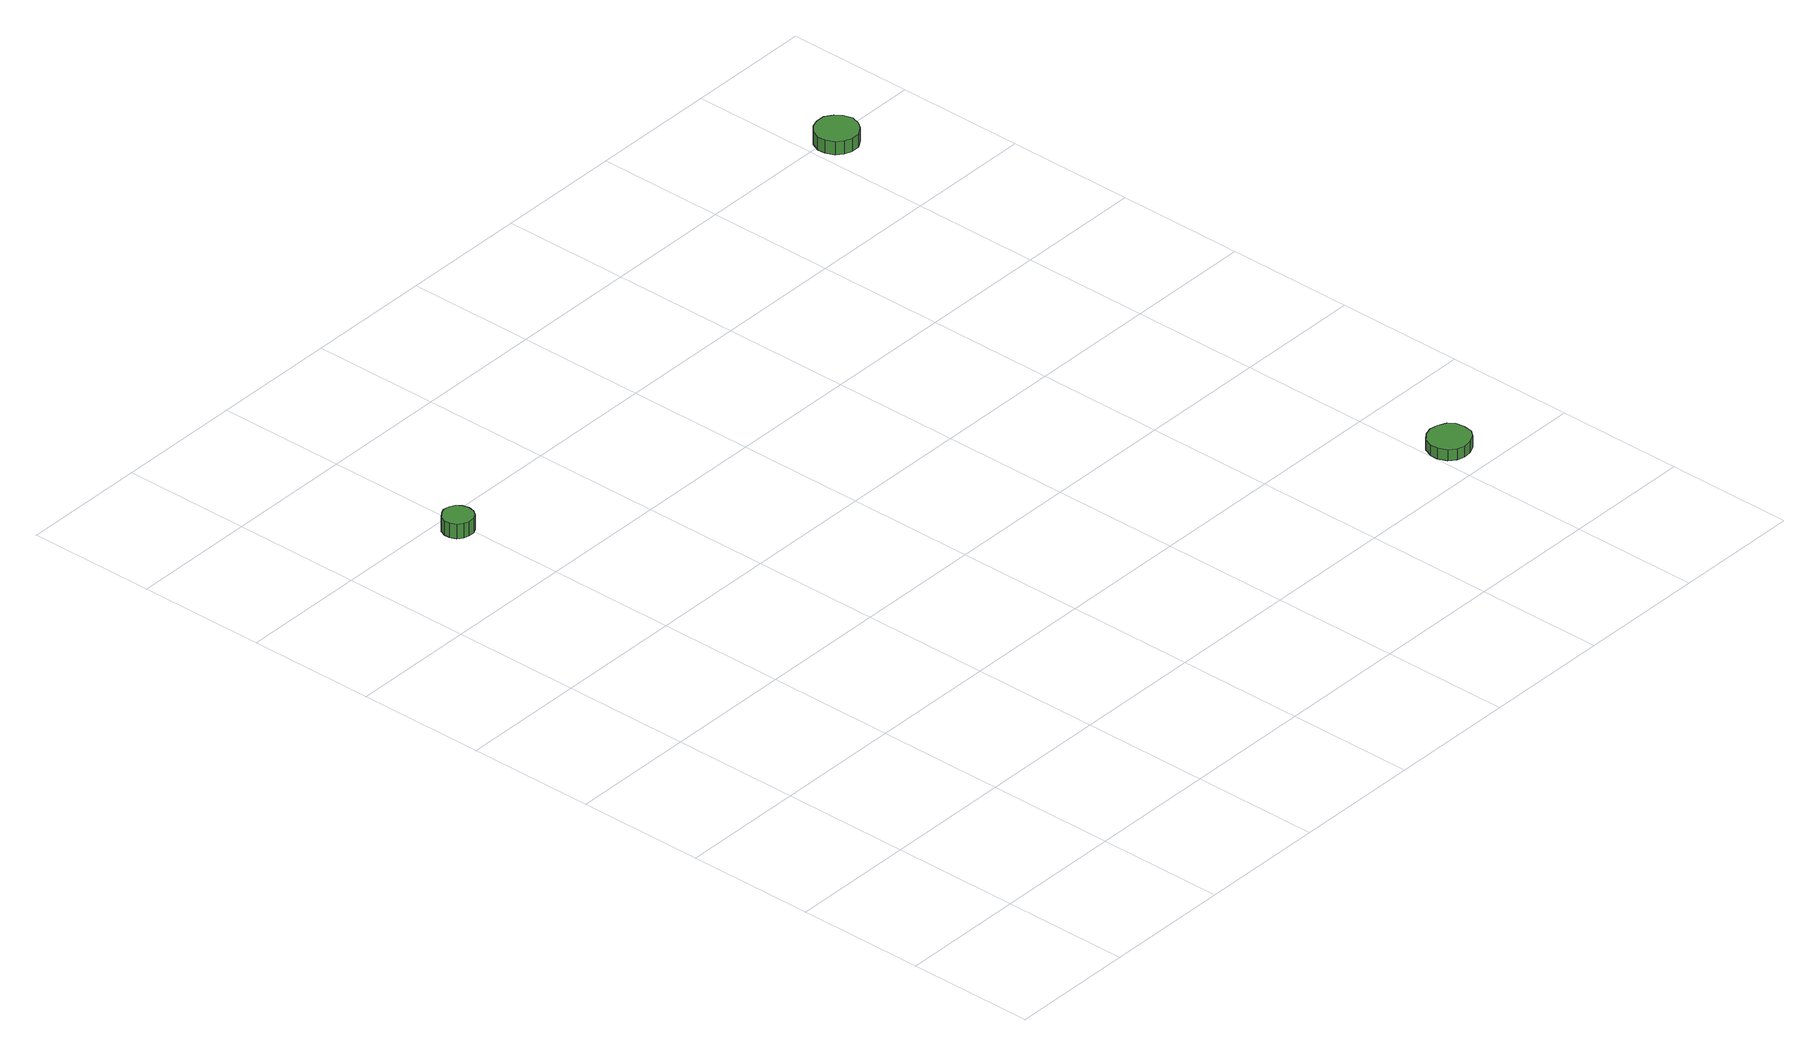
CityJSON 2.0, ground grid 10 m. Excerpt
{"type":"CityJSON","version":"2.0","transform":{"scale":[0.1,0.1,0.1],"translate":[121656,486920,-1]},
"CityObjects":{
"tree1":{"type":"SolitaryVegetationObject","attributes":{"function":"something"}},
"tree2":{"type":"SolitaryVegetationObject","attributes":{"function":"something"}},
"tree3":{"type":"SolitaryVegetationObject","attributes":{"function":"something"},"geometry":[{"type":"MultiSurface","lod":"1","boundaries":[[[0,1,2,3,4,5,6,7,8,9,10,11,12,13,14]],[[15,16,17,18,19,20,21,22,23,24,25,26,27,28,29]],[[0,29,28,1]],[[1,28,27,2]],[[2,27,26,3]],[[3,26,25,4]],[[4,25,24,5]],[[5,24,23,6]],[[6,23,22,7]],[[7,22,21,8]],[[8,21,20,9]],[[9,20,19,10]],[[10,19,18,11]],[[11,18,17,12]],[[12,17,16,13]],[[13,16,15,14]],[[14,15,29,0]]]}]},
"tree4":{"type":"SolitaryVegetationObject","attributes":{"function":"something"}},
"tree5":{"type":"SolitaryVegetationObject","attributes":{"function":"something"},"geometry":[{"type":"MultiSurface","lod":"1","boundaries":[[[30,31,32,33,34,35,36,37,38,39,40,41,42,43,44]],[[45,46,47,48,49,50,51,52,53,54,55,56,57,58,59]],[[30,59,58,31]],[[31,58,57,32]],[[32,57,56,33]],[[33,56,55,34]],[[34,55,54,35]],[[35,54,53,36]],[[36,53,52,37]],[[37,52,51,38]],[[38,51,50,39]],[[39,50,49,40]],[[40,49,48,41]],[[41,48,47,42]],[[42,47,46,43]],[[43,46,45,44]],[[44,45,59,30]]]}]},
"tree6":{"type":"SolitaryVegetationObject","attributes":{"function":"something"},"geometry":[{"type":"MultiSurface","lod":"1","boundaries":[[[60,61,62,63,64,65,66,67,68,69,70,71,72,73,74]],[[75,76,77,78,79,80,81,82,83,84,85,86,87,88,89]],[[60,89,88,61]],[[61,88,87,62]],[[62,87,86,63]],[[63,86,85,64]],[[64,85,84,65]],[[65,84,83,66]],[[66,83,82,67]],[[67,82,81,68]],[[68,81,80,69]],[[69,80,79,70]],[[70,79,78,71]],[[71,78,77,72]],[[72,77,76,73]],[[73,76,75,74]],[[74,75,89,60]]]}]}
},
"vertices":[
[106,584,18],[105,589,18],[102,593,18],[98,595,18],[93,596,18],[89,594,18],[85,591,18],[83,586,18],[83,582,18],[85,577,18],[89,574,18],[93,573,18],[98,573,18],[102,575,18],[105,579,18],[105,579,6],[102,575,6],[98,573,6],[93,573,6],[89,574,6],[85,577,6],[83,582,6],[83,586,6],[85,591,6],[89,594,6],[93,596,6],[98,595,6],[102,593,6],[105,589,6],[106,584,6],
[631,131,16],[630,138,16],[626,143,16],[620,146,16],[613,147,16],[607,145,16],[602,141,16],[599,134,16],[599,128,16],[602,121,16],[607,117,16],[613,115,16],[620,116,16],[626,119,16],[630,124,16],[630,124,7],[626,119,7],[620,116,7],[613,115,7],[607,117,7],[602,121,7],[599,128,7],[599,134,7],[602,141,7],[607,145,7],[613,147,7],[620,146,7],[626,143,7],[630,138,7],[631,131,7],
[639,695,16],[637,702,16],[633,707,16],[627,711,16],[620,711,16],[614,709,16],[609,705,16],[606,698,16],[606,692,16],[609,685,16],[614,681,16],[620,679,16],[627,679,16],[633,683,16],[637,688,16],[637,688,5],[633,683,5],[627,679,5],[620,679,5],[614,681,5],[609,685,5],[606,692,5],[606,698,5],[609,705,5],[614,709,5],[620,711,5],[627,711,5],[633,707,5],[637,702,5],[639,695,5]
]}
